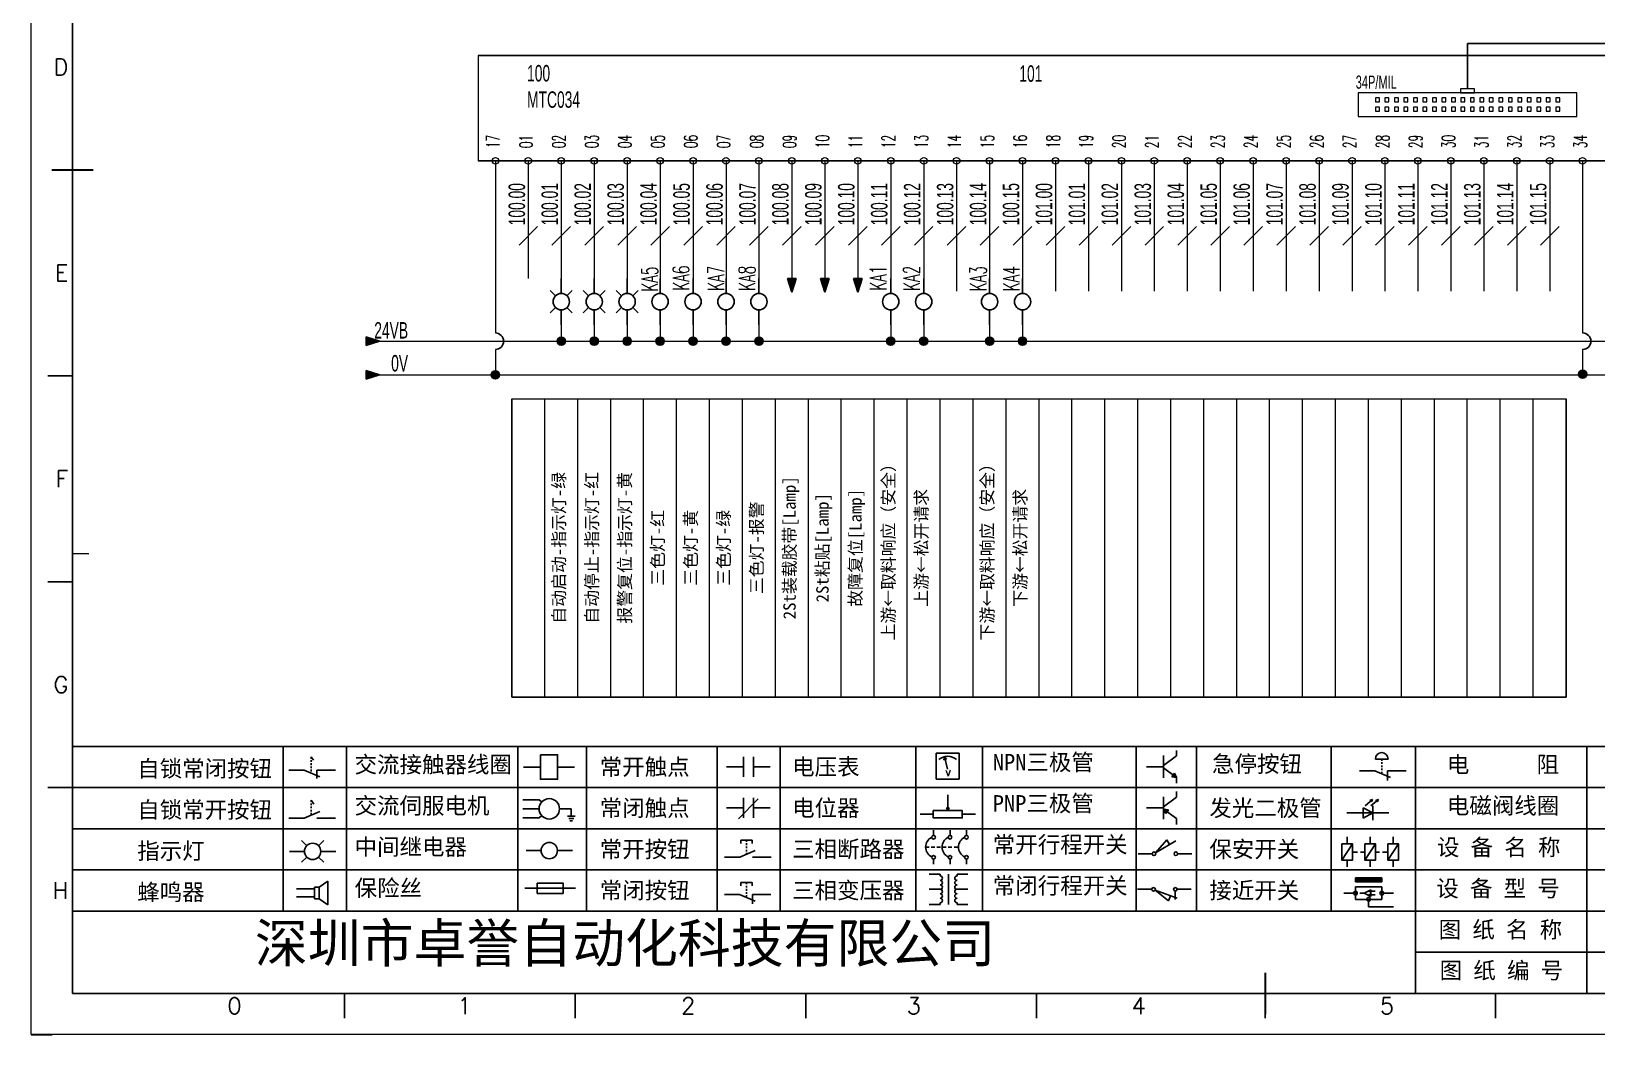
# Model space of a CAD drawing. Extents: x 49673 to 52330, y -5620 to -4375.
# Drawn here: x 49673.1 to 49863.1, y -5366.4 to -5244.6 of the extents above; entities that cross this region are included whole.
import ezdxf
from ezdxf.enums import TextEntityAlignment as Align

# ---------------------------------------------------------------- set-up
doc = ezdxf.new("R2010")
doc.units = 0
doc.header["$MEASUREMENT"] = 0
doc.layers.add('AE_BOR', color=1, linetype='Continuous')
doc.layers.add('细实线层', color=7, linetype='Continuous')
doc.layers.add('Dimension', color=3, linetype='Continuous', lineweight=13)
doc.styles.get("Standard").update_dxf_attribs({"font": 'txt.shx'})
doc.styles.add('WD', font='simplex.shx', dxfattribs={"bigfont": 'gbcbig.shx'})
doc.styles.add('样式 8', font='arial.ttf')
doc.styles.add('汉字', font='')
doc.styles.get('汉字').set_extended_font_data('新宋体')

# ---------------------------------------------------------------- blocks, each defined once
blk = doc.blocks.new('*U28')
at = {"linetype": 'ByBlock'}
for p, q in [((-1909.23, -780.45), (-1909.23, -780.67)), ((-1909.23, -780.45), (-1908.92, -780.84)), ((-1909.23, -780.84), (-1909.23, -781.05)), ((-1911.92, -782.07), (-1910.06, -782.07)), ((-1910.06, -782.07), (-1908.18, -782.88)), ((-1909.23, -781.23), (-1909.23, -781.44)), ((-1909.23, -781.61), (-1909.23, -781.83)), ((-1909.23, -782), (-1909.23, -782.21)), ((-1909.23, -782.38), (-1909.23, -782.43)), ((-1908.52, -783.07), (-1908.52, -782.07)), ((-1906.25, -782.07), (-1908.52, -782.07))]:
    blk.add_line(p, q, dxfattribs=at)
blk = doc.blocks.new('*U30')
at = {"linetype": 'ByBlock'}
for p, q in [((-1910.06, -792.89), (-1908.18, -792.08)), ((-1908.88, -791.17), (-1909.23, -790.71)), ((-1909.23, -790.71), (-1909.23, -790.92)), ((-1909.23, -791.09), (-1909.23, -791.31)), ((-1909.23, -791.48), (-1909.23, -791.69)), ((-1909.23, -791.86), (-1909.23, -792.08)), ((-1909.23, -792.25), (-1909.23, -792.47)), ((-1911.92, -792.89), (-1910.06, -792.89)), ((-1906.25, -792.89), (-1908.52, -792.89))]:
    blk.add_line(p, q, dxfattribs=at)
blk = doc.blocks.new('蜂鸣器')
at = {"linetype": 'ByBlock'}
for p, q in [((-1908.25, -796.26), (-1908.8, -796.26)), ((-1908.8, -797.68), (-1908.8, -796.26)), ((-1907.17, -795.53), (-1908.25, -796.26)), ((-1908.25, -797.68), (-1908.25, -796.26)), ((-1907.17, -795.53), (-1907.17, -798.41)), ((-1908.8, -796.48), (-1911.01, -796.48)), ((-1908.8, -797.46), (-1911.01, -797.46)), ((-1908.25, -797.68), (-1908.8, -797.68)), ((-1907.17, -798.41), (-1908.25, -797.68))]:
    blk.add_line(p, q, dxfattribs=at)
blk = doc.blocks.new('指示灯')
at = {"linetype": 'ByBlock'}
for p, q in [((-1854.25, -776.92), (-1856.06, -776.92)), ((-1854.62, -775.59), (-1853.97, -776.23)), ((-1851.9, -775.59), (-1852.54, -776.23)), ((-1852.26, -776.92), (-1850.45, -776.92)), ((-1854.62, -778.25), (-1853.97, -777.61)), ((-1851.9, -778.25), (-1852.54, -777.61))]:
    blk.add_line(p, q, dxfattribs=at)
blk.add_circle((-1853.26, -776.92), 0.992, dxfattribs=at)
blk = doc.blocks.new('交流接触器线圈')
at = {"linetype": 'ByBlock'}
for p, q in [((-1880.82, -781.77), (-1882.87, -781.77)), ((-1878.72, -781.77), (-1876.67, -781.77))]:
    blk.add_line(p, q, dxfattribs=at)
blk.add_lwpolyline([(-1880.82, -780.28), (-1878.72, -780.28), (-1878.72, -783.26), (-1880.82, -783.26)], close=True, dxfattribs=at)
blk = doc.blocks.new('交流伺服电机')
at = {"linetype": 'ByBlock'}
for p, q in [((-1880.97, -785.75), (-1882.94, -785.75)), ((-1880.97, -785.75), (-1880.65, -786.03)), ((-1880.97, -786.85), (-1882.94, -786.85)), ((-1880.97, -787.94), (-1882.94, -787.94)), ((-1880.97, -787.94), (-1880.65, -787.67)), ((-1878.49, -786.85), (-1877.07, -786.85)), ((-1877.54, -787.72), (-1876.59, -787.72)), ((-1877.38, -788.01), (-1876.75, -788.01)), ((-1877.23, -788.29), (-1876.9, -788.29)), ((-1877.07, -786.85), (-1877.07, -787.72))]:
    blk.add_line(p, q, dxfattribs=at)
blk.add_circle((-1879.73, -786.85), 1.24, dxfattribs=at)
blk = doc.blocks.new('中间继电器')
at = {"linetype": 'ByBlock'}
for p, q in [((-1880.72, -791.92), (-1882.54, -791.92)), ((-1878.74, -791.92), (-1876.92, -791.92))]:
    blk.add_line(p, q, dxfattribs=at)
blk.add_circle((-1879.73, -791.92), 0.992, dxfattribs=at)
blk = doc.blocks.new('保险丝')
at = {"linetype": 'ByBlock'}
blk.add_line((-1882.72, -796.49), (-1876.55, -796.49), dxfattribs=at)
blk.add_lwpolyline([(-1881.2, -795.86), (-1878.06, -795.86), (-1878.06, -797.12), (-1881.2, -797.12)], close=True, dxfattribs=at)
blk = doc.blocks.new('常开按钮')
at = {"linetype": 'ByBlock'}
for p, q in [((-1909.9, -785.68), (-1908.56, -785.68)), ((-1909.9, -785.68), (-1909.9, -786.07)), ((-1909.23, -785.68), (-1909.23, -785.89)), ((-1909.23, -786.06), (-1909.23, -786.28)), ((-1909.23, -786.45), (-1909.23, -786.67)), ((-1908.56, -785.68), (-1908.56, -786.07)), ((-1911.92, -787.73), (-1910.06, -787.73)), ((-1910.06, -787.73), (-1908.18, -786.93)), ((-1909.23, -786.84), (-1909.23, -787.05)), ((-1909.23, -787.22), (-1909.23, -787.38)), ((-1906.25, -787.73), (-1908.52, -787.73))]:
    blk.add_line(p, q, dxfattribs=at)
blk = doc.blocks.new('常开触点')
at = {"linetype": 'ByBlock'}
for p, q in [((-1853.82, -782.99), (-1853.82, -780.56)), ((-1852.6, -782.99), (-1852.6, -780.56)), ((-1853.82, -781.77), (-1855.88, -781.77)), ((-1852.6, -781.77), (-1850.55, -781.77))]:
    blk.add_line(p, q, dxfattribs=at)
blk = doc.blocks.new('常闭触点')
at = {"linetype": 'ByBlock'}
for p, q in [((-1853.82, -786.77), (-1855.88, -786.77)), ((-1852.01, -785.66), (-1854.43, -788.1)), ((-1853.82, -787.99), (-1853.82, -785.56)), ((-1852.6, -787.99), (-1852.6, -785.56)), ((-1852.6, -786.77), (-1850.55, -786.77))]:
    blk.add_line(p, q, dxfattribs=at)
blk = doc.blocks.new('常闭按钮')
at = {"linetype": 'ByBlock'}
for p, q in [((-1856.13, -792.28), (-1854.28, -792.28)), ((-1854.28, -792.28), (-1852.4, -793.09)), ((-1854.11, -790.83), (-1852.77, -790.83)), ((-1854.11, -790.83), (-1854.11, -791.22)), ((-1853.44, -790.83), (-1853.44, -791.04)), ((-1853.44, -791.21), (-1853.44, -791.43)), ((-1853.44, -791.6), (-1853.44, -791.82)), ((-1853.44, -791.99), (-1853.44, -792.2)), ((-1853.44, -792.37), (-1853.44, -792.53)), ((-1852.77, -790.83), (-1852.77, -791.22)), ((-1850.47, -792.28), (-1852.73, -792.28)), ((-1852.73, -792.28), (-1852.73, -793.43))]:
    blk.add_line(p, q, dxfattribs=at)
blk = doc.blocks.new('电压表')
at = {"linetype": 'ByBlock'}
for p, q in [((-1814.84, -780.75), (-1814.91, -781.13)), ((-1814.6, -781.05), (-1814.91, -781.13)), ((-1814.84, -780.75), (-1814.46, -782.26)), ((-1814.84, -780.75), (-1814.6, -781.05))]:
    blk.add_line(p, q, dxfattribs=at)
blk.add_lwpolyline([(-1815.84, -780.34), (-1813.07, -780.34), (-1813.07, -783.49), (-1815.84, -783.49)], close=True, dxfattribs=at)
blk.add_arc((-1814.46, -782.26), 1.56, 46.8313, 133.1687, dxfattribs=at)
at = {"linetype": 'ByBlock', "insert": (-1814.7, -782.39), "char_height": 0.75, "width": 0.6768, "attachment_point": 1}
blk.add_mtext('V', dxfattribs=at)
blk = doc.blocks.new('电位器')
at = {"linetype": 'ByBlock'}
for p, q in [((-1814.45, -787.3), (-1814.45, -785.39)), ((-1816.21, -787.75), (-1817.79, -787.75)), ((-1814.45, -787.3), (-1814.62, -786.96)), ((-1814.62, -786.96), (-1814.27, -786.96)), ((-1814.45, -787.3), (-1814.27, -786.96)), ((-1812.68, -787.75), (-1811.1, -787.75))]:
    blk.add_line(p, q, dxfattribs=at)
blk.add_lwpolyline([(-1816.21, -787.3), (-1812.68, -787.3), (-1812.68, -788.2), (-1816.21, -788.2)], close=True, dxfattribs=at)
blk = doc.blocks.new('三相断路器')
at = {"linetype": 'ByBlock'}
for p, q in [((-1816.17, -790.33), (-1816.17, -789.7)), ((-1814.17, -790.33), (-1814.17, -789.7)), ((-1812.18, -790.33), (-1812.18, -789.7)), ((-1817.14, -791.74), (-1816.72, -791.74)), ((-1816.45, -791.74), (-1816.03, -791.74)), ((-1815.76, -791.74), (-1815.34, -791.74)), ((-1815.07, -791.74), (-1814.65, -791.74)), ((-1814.38, -791.74), (-1813.96, -791.74)), ((-1813.69, -791.74), (-1813.27, -791.74)), ((-1816.17, -793.19), (-1816.17, -793.83)), ((-1814.17, -793.19), (-1814.17, -793.83)), ((-1812.18, -793.19), (-1812.18, -793.83))]:
    blk.add_line(p, q, dxfattribs=at)
for centre in [(-1816.17, -790.55), (-1814.17, -790.55), (-1812.18, -790.55), (-1816.17, -792.98), (-1814.17, -792.98), (-1812.18, -792.98)]:
    blk.add_circle(centre, 0.219, dxfattribs=at)
for centre in [(-1815.81, -791.74), (-1813.82, -791.74), (-1811.83, -791.74)]:
    blk.add_arc(centre, 1.32, 115.5791, 244.4209, dxfattribs=at)
blk = doc.blocks.new('三相变压器')
at = {"linetype": 'ByBlock'}
for p, q in [((-1816.69, -795.03), (-1815.37, -795.03)), ((-1815.37, -795.03), (-1815.37, -795.24)), ((-1814.34, -798.7), (-1814.34, -795.04)), ((-1812, -795.03), (-1813.32, -795.03)), ((-1813.32, -795.03), (-1813.32, -795.24)), ((-1816.69, -796.87), (-1815.37, -796.87)), ((-1812, -796.87), (-1813.32, -796.87)), ((-1816.69, -798.71), (-1815.37, -798.71)), ((-1815.37, -798.71), (-1815.37, -798.5)), ((-1813.32, -798.71), (-1813.32, -798.5)), ((-1812, -798.71), (-1813.32, -798.71))]:
    blk.add_line(p, q, dxfattribs=at)
for centre, start, end in [((-1815.37, -795.51), 270, 90), ((-1815.37, -796.06), 270, 90), ((-1813.32, -795.51), 90, 270), ((-1813.32, -796.06), 90, 270), ((-1815.37, -796.6), 270, 90), ((-1815.37, -797.14), 270, 90), ((-1815.37, -797.68), 270, 90), ((-1815.37, -798.23), 270, 90), ((-1813.32, -796.6), 90, 270), ((-1813.32, -797.14), 90, 270), ((-1813.32, -797.68), 90, 270), ((-1813.32, -798.23), 90, 270)]:
    blk.add_arc(centre, 0.271, start, end, dxfattribs=at)
blk = doc.blocks.new('NPN三极管')
at = {"linetype": 'ByBlock'}
for p, q in [((-1785.73, -780.61), (-1785.73, -783.32)), ((-1785.73, -781.82), (-1784.15, -780.66)), ((-1784.15, -780.66), (-1784.15, -779.98)), ((-1785.73, -781.97), (-1787.81, -781.97)), ((-1785.73, -782.11), (-1784.15, -783.27)), ((-1784.41, -782.73), (-1784.74, -783.18)), ((-1784.15, -783.27), (-1784.41, -782.73)), ((-1784.15, -783.27), (-1784.74, -783.18)), ((-1784.15, -783.27), (-1784.15, -783.96))]:
    blk.add_line(p, q, dxfattribs=at)
blk = doc.blocks.new('PNP三极管')
at = {"linetype": 'ByBlock'}
for p, q in [((-1783.32, -785.43), (-1783.32, -784.75)), ((-1784.9, -786.74), (-1786.98, -786.74)), ((-1784.9, -785.38), (-1784.9, -788.09)), ((-1784.9, -786.59), (-1783.32, -785.43)), ((-1784.9, -786.88), (-1783.32, -788.04)), ((-1784.9, -786.88), (-1784.31, -786.97)), ((-1784.9, -786.88), (-1784.64, -787.42)), ((-1784.31, -786.97), (-1784.64, -787.42)), ((-1783.32, -788.04), (-1783.32, -788.73))]:
    blk.add_line(p, q, dxfattribs=at)
blk = doc.blocks.new('常开行程开关')
at = {"linetype": 'ByBlock'}
for p, q in [((-1786.29, -792.3), (-1788.01, -792.3)), ((-1785.89, -792.17), (-1784.52, -790.62)), ((-1785.89, -792.17), (-1783.43, -790.72)), ((-1784.52, -790.62), (-1784.19, -791.17)), ((-1781.48, -792.3), (-1783.21, -792.3))]:
    blk.add_line(p, q, dxfattribs=at)
for centre in [(-1786.07, -792.3), (-1783.42, -792.3)]:
    blk.add_circle(centre, 0.219, dxfattribs=at)
blk = doc.blocks.new('常闭行程开关')
at = {"linetype": 'ByBlock'}
for p, q in [((-1786.34, -796.62), (-1788.07, -796.62)), ((-1785.93, -796.72), (-1783.25, -797.7)), ((-1785.93, -796.72), (-1784.3, -798)), ((-1784.3, -798), (-1784.08, -797.4)), ((-1783.48, -796.84), (-1783.48, -797.85)), ((-1781.54, -796.62), (-1783.26, -796.62))]:
    blk.add_line(p, q, dxfattribs=at)
for centre in [(-1786.12, -796.62), (-1783.48, -796.62)]:
    blk.add_circle(centre, 0.219, dxfattribs=at)
blk = doc.blocks.new('发光二极管')
at = {"linetype": 'ByBlock'}
for p, q in [((-1758.01, -786.77), (-1752.89, -786.77)), ((-1754.84, -786.77), (-1756.04, -786.16)), ((-1756.04, -786.16), (-1756.04, -787.39)), ((-1754.84, -786.77), (-1756.04, -787.39)), ((-1755.78, -785.92), (-1754.89, -785.14)), ((-1754.89, -785.14), (-1755.2, -785.22)), ((-1755.2, -785.22), (-1755.01, -785.43)), ((-1755.08, -785.92), (-1754.18, -785.14)), ((-1754.89, -785.14), (-1755.01, -785.43)), ((-1754.84, -787.63), (-1754.84, -785.92)), ((-1754.18, -785.14), (-1754.49, -785.22)), ((-1754.49, -785.22), (-1754.31, -785.43)), ((-1754.18, -785.14), (-1754.31, -785.43))]:
    blk.add_line(p, q, dxfattribs=at)
blk = doc.blocks.new('保安开关')
at = {"linetype": 'ByBlock'}
for p, q in [((-1757.96, -790.79), (-1757.96, -789.97)), ((-1755.17, -790.79), (-1755.17, -789.97)), ((-1752.39, -790.79), (-1752.39, -789.97)), ((-1757.33, -790.79), (-1758.6, -792.81)), ((-1757.33, -791.8), (-1756.72, -791.8)), ((-1756.35, -791.8), (-1755.89, -791.8)), ((-1754.54, -790.79), (-1755.81, -792.81)), ((-1754.52, -791.8), (-1754.06, -791.8)), ((-1753.69, -791.8), (-1753.08, -791.8)), ((-1751.75, -790.79), (-1753.02, -792.81)), ((-1757.96, -792.81), (-1757.96, -793.62)), ((-1755.17, -792.81), (-1755.17, -793.62)), ((-1752.39, -792.81), (-1752.39, -793.62))]:
    blk.add_line(p, q, dxfattribs=at)
for points in [[(-1758.6, -790.79), (-1757.33, -790.79), (-1757.33, -792.81), (-1758.6, -792.81)], [(-1755.81, -790.79), (-1754.54, -790.79), (-1754.54, -792.81), (-1755.81, -792.81)], [(-1753.02, -790.79), (-1751.75, -790.79), (-1751.75, -792.81), (-1753.02, -792.81)]]:
    blk.add_lwpolyline(points, close=True, dxfattribs=at)
blk = doc.blocks.new('接近开关')
at = {"linetype": 'ByBlock'}
h = blk.add_hatch(dxfattribs=at)
h.set_pattern_fill('ANSI31', color=256, scale=0.01, style=0)
h.set_pattern_definition([(45, (-89.131516, -30.795668), (-0.0224506403, 0.0224506403), [])])
h.paths.add_polyline_path([(-1516.96, -1123.35), (-1516.96, -1122.85), (-1513.76, -1122.85), (-1513.76, -1123.35)])
for p, q in [((-1516.96, -1123.35), (-1516.96, -1122.85)), ((-1516.96, -1122.85), (-1513.76, -1122.85)), ((-1513.76, -1122.85), (-1513.76, -1123.35)), ((-1517.18, -1124.71), (-1518.36, -1124.71)), ((-1516.96, -1123.35), (-1513.76, -1123.35)), ((-1516.96, -1123.95), (-1513.76, -1123.95)), ((-1516.96, -1123.95), (-1516.96, -1125.47)), ((-1515.91, -1124.71), (-1516.45, -1124.71)), ((-1515.11, -1124.31), (-1515.91, -1124.71)), ((-1515.11, -1125.11), (-1515.91, -1124.71)), ((-1515.33, -1124.53), (-1515.17, -1124.53)), ((-1515.33, -1124.88), (-1515.17, -1124.88)), ((-1515.25, -1124.45), (-1515.25, -1124.61)), ((-1515.11, -1124.31), (-1515.11, -1125.11)), ((-1515.11, -1124.48), (-1514.58, -1124.48)), ((-1515.11, -1124.94), (-1514.58, -1124.94)), ((-1513.76, -1123.95), (-1513.76, -1125.47)), ((-1513.54, -1124.71), (-1512.36, -1124.71)), ((-1516.96, -1125.47), (-1513.76, -1125.47)), ((-1515.36, -1125.69), (-1515.36, -1126.36)), ((-1515.36, -1126.36), (-1512.36, -1126.36))]:
    blk.add_line(p, q, dxfattribs=at)
for centre in [(-1516.96, -1124.71), (-1513.76, -1124.71), (-1515.36, -1125.47)]:
    blk.add_circle(centre, 0.225, dxfattribs=at)
blk = doc.blocks.new('急停按钮')
at = {"linetype": 'ByBlock'}
for p, q in [((-1.86, 0), (0, 0)), ((0, 0), (1.88, -0.81)), ((0.06, 1.45), (1.61, 1.45)), ((0.83, 1.45), (0.83, 1.24)), ((0.83, 1.07), (0.83, 0.85)), ((0.83, 0.68), (0.83, 0.47)), ((0.83, 0.29), (0.83, 0.08)), ((3.81, 0), (1.54, 0)), ((1.54, 0), (1.54, -1.15)), ((0.83, -0.09), (0.83, -0.24))]:
    blk.add_line(p, q, dxfattribs=at)
blk.add_arc((0.83, 1.45), 0.774, 0, 180)
blk = doc.blocks.new('电控横A4')
for p, q in [((5, -5), (5, -205)), ((10.03, -205), (289.53, -205)), ((130.8, -205), (190.75, -205))]:
    blk.add_line(p, q)
at = {"lineweight": 9, "ltscale": 0.1}
for p, q in [((5, -151.57), (7, -151.57)), ((101.34, -205), (130.8, -205)), ((129.44, -205), (129.44, -205)), ((129.44, -205), (129.44, -205)), ((129.44, -205), (129.44, -205)), ((129.44, -205), (129.44, -205))]:
    blk.add_line(p, q, dxfattribs=at)
at = {"linetype": 'ByBlock'}
for p, q in [((292, -175), (5, -175)), ((292, -180), (5, -180)), ((292, -185), (5, -185)), ((292, -190), (5, -190)), ((292, -195), (5, -195)), ((292, -200), (168.03, -200))]:
    blk.add_line(p, q, dxfattribs=at)
at = {"color": 0, "lineweight": -2}
for p, q in [((30.58, -175), (30.58, -195)), ((38.26, -175), (38.26, -195)), ((59.05, -175), (59.05, -195)), ((67.4, -175), (67.4, -195)), ((83.26, -175), (83.26, -195)), ((90.91, -175), (90.91, -195)), ((107.4, -175), (107.4, -195)), ((115.5, -175), (115.5, -195)), ((134.12, -175), (134.12, -195)), ((141.48, -175), (141.48, -195)), ((157.79, -175), (157.79, -195)), ((168.03, -175), (168.03, -204.92)), ((188.84, -175), (188.84, -185)), ((188.84, -185), (188.84, -204.92))]:
    blk.add_line(p, q, dxfattribs=at)
at = {"color": 0, "ltscale": 2}
blk.add_line((101.34, -205), (5, -205), dxfattribs=at)
at = {"layer": 'AE_BOR', "color": 1, "lineweight": 15}
for p, q in [((0, -210), (0, 0)), ((297, -210), (0, -210))]:
    blk.add_line(p, q, dxfattribs=at)
at = {"layer": 'AE_BOR', "color": 2, "lineweight": 30}
for p, q in [((2.5, -105), (7.5, -105)), ((149.78, -202.5), (149.78, -207.5)), ((149.78, -205), (149.78, -207.5))]:
    blk.add_line(p, q, dxfattribs=at)
at = {"layer": 'AE_BOR'}
for p, q in [((5, -130), (2, -130)), ((5, -155), (2, -155)), ((5, -180), (2, -180)), ((38.03, -205), (38.03, -208)), ((66.03, -205), (66.03, -208)), ((94.03, -205), (94.03, -208)), ((122.03, -205), (122.03, -208)), ((149.78, -205), (149.78, -208)), ((177.78, -205), (177.78, -208))]:
    blk.add_line(p, q, dxfattribs=at)
at = {"layer": 'AE_BOR', "lineweight": 30}
blk.add_line((0, -210), (2.53, -210), dxfattribs=at)
at = {"linetype": 'ByBlock'}
for name, p in [('*U28', (1943.19, 604.18)), ('交流接触器线圈', (1942.62, 604.27)), ('常开触点', (1940.27, 604.3)), ('电压表', (1925.71, 604.52)), ('NPN三极管', (1923.2, 604.5)), ('PNP三极管', (1922.37, 604.27)), ('*U30', (1943.19, 609.18)), ('交流伺服电机', (1942.62, 604.27)), ('常闭触点', (1940.27, 604.3)), ('电位器', (1925.71, 604.52)), ('发光二极管', (1917.72, 603.69)), ('三相断路器', (1925.71, 604.52)), ('保安开关', (1917.72, 603.98)), ('指示灯', (1887.41, 589.18)), ('中间继电器', (1942.62, 604.27)), ('常开按钮', (1996.06, 599.3)), ('常开行程开关', (1922.37, 604.27)), ('蜂鸣器', (1943.19, 604.18)), ('保险丝', (1942.62, 604.27)), ('常闭按钮', (1940.27, 599.3)), ('三相变压器', (1925.71, 604.52)), ('接近开关', (1677.72, 931.9)), ('常闭行程开关', (1922.37, 604.27))]:
    blk.add_blockref(name, p, dxfattribs=at)
blk.add_blockref('急停按钮', (163.12, -177.98))
at = {"char_height": 2, "attachment_point": 1, "style": '汉字'}
for s, insert in [('{\\fKaiTi_GB2312|b0|i0|c134|p49;自锁常闭按钮}', (12.86, -176.69)), ('{\\fKaiTi_GB2312|b0|i0|c134|p49;交流接触器线圈}', (39.25, -176.19)), ('{\\fKaiTi_GB2312|b0|i0|c134|p49;常开触点}', (69.01, -176.48)), ('{\\fKaiTi_GB2312|b0|i0|c134|p49;电压表}', (92.37, -176.47)), ('{\\fKaiTi_GB2312|b0|i0|c134|p49;NPN三极管}', (116.73, -175.91)), ('{\\fKaiTi_GB2312|b0|i0|c134|p49;急停按钮}', (143.35, -176.12)), ('{\\fKaiTi_GB2312|b0|i0|c134|p49;电      阻}', (171.86, -176.19)), ('{\\fKaiTi_GB2312|b0|i0|c134|p49;自锁常开按钮}', (12.86, -181.69)), ('{\\fKaiTi_GB2312|b0|i0|c134|p49;交流伺服电机}', (39.25, -181.19)), ('{\\fKaiTi_GB2312|b0|i0|c134|p49;常闭触点}', (69.01, -181.48)), ('{\\fKaiTi_GB2312|b0|i0|c134|p49;电位器}', (92.37, -181.47)), ('{\\fKaiTi_GB2312|b0|i0|c134|p49;PNP三极管}', (116.73, -180.91)), ('{\\fKaiTi_GB2312|b0|i0|c134|p49;发光二极管}', (143.02, -181.48)), ('{\\fKaiTi_GB2312|b0|i0|c134|p49;电磁阀线圈}', (171.86, -181.19)), ('{\\fKaiTi_GB2312|b0|i0|c134|p49;中间继电器}', (39.25, -186.19)), ('{\\fKaiTi_GB2312|b0|i0|c134|p49;常开按钮}', (69.01, -186.48)), ('{\\fKaiTi_GB2312|b0|i0|c134|p49;三相断路器}', (92.37, -186.47)), ('{\\fKaiTi_GB2312|b0|i0|c134|p49;常开行程开关}', (116.73, -185.91)), ('{\\fKaiTi_GB2312|b0|i0|c134|p49;保安开关}', (143.02, -186.48)), ('{\\fKaiTi_GB2312|b0|i0|c134|p0;设 备 名 称}', (170.65, -186.24)), ('{\\fKaiTi_GB2312|b0|i0|c134|p49;指示灯}', (12.86, -186.69)), ('{\\fKaiTi_GB2312|b0|i0|c134|p49;蜂鸣器}', (12.86, -191.69)), ('{\\fKaiTi_GB2312|b0|i0|c134|p49;保险丝}', (39.25, -191.19)), ('{\\fKaiTi_GB2312|b0|i0|c134|p49;常闭按钮}', (69.01, -191.48)), ('{\\fKaiTi_GB2312|b0|i0|c134|p49;三相变压器}', (92.37, -191.47)), ('{\\fKaiTi_GB2312|b0|i0|c134|p49;常闭行程开关}', (116.73, -190.91)), ('{\\fKaiTi_GB2312|b0|i0|c134|p49;接近开关}', (143.02, -191.48)), ('{\\fKaiTi_GB2312|b0|i0|c134|p0;设 备 型 号}', (170.58, -191.24)), ('{\\fKaiTi_GB2312|b0|i0|c134|p0;图 纸 名 称}', (170.86, -196.24)), ('{\\fKaiTi_GB2312|b0|i0|c134|p0;图 纸 编 号}', (170.98, -201.2))]:
    blk.add_mtext(s, dxfattribs=dict(at, insert=insert))
at = {"color": 0, "lineweight": -2, "insert": (27.14, -196.53), "char_height": 4.7064, "width": 96.1138, "attachment_point": 1}
blk.add_mtext('深圳市卓誉自动化科技有限公司', dxfattribs=at)
at = {"layer": 'AE_BOR', "style": 'WD'}
for s, p in [('D', (4.5, -92.5)), ('E', (4.5, -117.5)), ('F', (4.5, -142.5)), ('G', (4.5, -167.5)), ('H', (4.5, -192.5))]:
    blk.add_text(s, height=2, dxfattribs=at).set_placement(p, align=Align.MIDDLE_RIGHT)
for s, p in [('0', (24.67, -207.5)), ('1', (52.6, -207.5)), ('2', (79.75, -207.5)), ('3', (107.15, -207.5)), ('4', (134.45, -207.5)), ('5', (164.59, -207.5))]:
    blk.add_text(s, height=2, dxfattribs=at).set_placement(p, align=Align.CENTER)

msp = doc.modelspace()

# ---------------------------------------------------------------- hatches: boundary and pattern name
for points in [[(49765.43, -5276.27), (49764.9, -5274.62), (49765.96, -5274.62)], [(49769.43, -5276.27), (49768.9, -5274.62), (49769.96, -5274.62)], [(49773.43, -5276.27), (49772.9, -5274.62), (49773.96, -5274.62)], [(49715.36, -5282.23), (49713.7, -5282.77), (49713.7, -5281.7)], [(49715.36, -5286.31), (49713.7, -5286.84), (49713.7, -5285.78)]]:
    msp.add_hatch(color=256).paths.add_polyline_path(points)
at = {"lineweight": -2}
h = msp.add_hatch(color=0, dxfattribs=at)
edge = h.paths.add_edge_path()
edge.add_arc((49737.43, -5282.23), 0.5, 0, 360)
h = msp.add_hatch(color=0, dxfattribs=at)
edge = h.paths.add_edge_path()
edge.add_arc((49741.43, -5282.23), 0.5, 0, 360)
h = msp.add_hatch(color=0, dxfattribs=at)
edge = h.paths.add_edge_path()
edge.add_arc((49745.43, -5282.23), 0.5, 0, 360)
h = msp.add_hatch(color=0, dxfattribs=at)
edge = h.paths.add_edge_path()
edge.add_arc((49749.43, -5282.23), 0.5, 0, 360)
h = msp.add_hatch(color=0, dxfattribs=at)
edge = h.paths.add_edge_path()
edge.add_arc((49753.43, -5282.23), 0.5, 0, 360)
h = msp.add_hatch(color=0, dxfattribs=at)
edge = h.paths.add_edge_path()
edge.add_arc((49757.43, -5282.23), 0.5, 0, 360)
h = msp.add_hatch(color=0, dxfattribs=at)
edge = h.paths.add_edge_path()
edge.add_arc((49761.43, -5282.23), 0.5, 0, 360)
h = msp.add_hatch(color=0, dxfattribs=at)
edge = h.paths.add_edge_path()
edge.add_arc((49777.43, -5282.23), 0.5, 0, 360)
h = msp.add_hatch(color=0, dxfattribs=at)
edge = h.paths.add_edge_path()
edge.add_arc((49781.43, -5282.23), 0.5, 0, 360)
h = msp.add_hatch(color=0, dxfattribs=at)
edge = h.paths.add_edge_path()
edge.add_arc((49789.43, -5282.23), 0.5, 0, 360)
h = msp.add_hatch(color=0, dxfattribs=at)
edge = h.paths.add_edge_path()
edge.add_arc((49793.43, -5282.23), 0.5, 0, 360)
h = msp.add_hatch(color=0, dxfattribs=at)
edge = h.paths.add_edge_path()
edge.add_arc((49729.43, -5286.31), 0.5, 0, 360)
h = msp.add_hatch(color=0, dxfattribs=at)
edge = h.paths.add_edge_path()
edge.add_arc((49861.43, -5286.23), 0.5, 0, 360)

# ---------------------------------------------------------------- linework, layer by layer
for p, q in [((49847.46, -5251.58), (49847.46, -5246.07)), ((49847.46, -5246.07), (49877.55, -5246.07)), ((49765.43, -5276.27), (49764.9, -5274.62)), ((49765.43, -5276.27), (49765.96, -5274.62)), ((49769.43, -5276.27), (49768.9, -5274.62)), ((49769.43, -5276.27), (49769.96, -5274.62)), ((49773.43, -5276.27), (49772.9, -5274.62)), ((49773.43, -5276.27), (49773.96, -5274.62)), ((49715.36, -5282.23), (49713.7, -5281.7)), ((49715.36, -5282.23), (49713.7, -5282.77)), ((49715.36, -5286.31), (49713.7, -5285.78)), ((49715.36, -5286.31), (49713.7, -5286.84))]:
    msp.add_line(p, q)
at = {"lineweight": 0}
for p, q in [((49729.43, -5260.34), (49729.43, -5276.15)), ((49729.43, -5260.34), (49729.43, -5281.23)), ((49733.43, -5260.34), (49733.43, -5274.62)), ((49737.43, -5260.34), (49737.43, -5274.62)), ((49741.43, -5260.34), (49741.43, -5274.62)), ((49745.43, -5260.34), (49745.43, -5274.62)), ((49749.43, -5260.34), (49749.43, -5274.62)), ((49753.43, -5260.34), (49753.43, -5274.62)), ((49757.43, -5260.34), (49757.43, -5274.62)), ((49761.43, -5260.34), (49761.43, -5274.62)), ((49765.43, -5260.34), (49765.43, -5274.62)), ((49769.43, -5260.34), (49769.43, -5274.62)), ((49773.43, -5260.34), (49773.43, -5274.62)), ((49777.43, -5260.34), (49777.43, -5276.15)), ((49781.43, -5260.34), (49781.43, -5276.15)), ((49785.43, -5260.34), (49785.43, -5276.15)), ((49789.43, -5260.34), (49789.43, -5276.15)), ((49793.43, -5260.34), (49793.43, -5276.15)), ((49797.43, -5260.34), (49797.43, -5276.15)), ((49801.43, -5260.34), (49801.43, -5276.15)), ((49805.43, -5260.34), (49805.43, -5276.15)), ((49809.43, -5260.34), (49809.43, -5276.15)), ((49813.43, -5260.34), (49813.43, -5276.15)), ((49817.43, -5260.34), (49817.43, -5276.15)), ((49821.43, -5260.34), (49821.43, -5276.15)), ((49825.43, -5260.34), (49825.43, -5276.15)), ((49829.43, -5260.34), (49829.43, -5276.15)), ((49833.43, -5260.34), (49833.43, -5276.15)), ((49837.43, -5260.34), (49837.43, -5276.15)), ((49841.43, -5260.34), (49841.43, -5276.15)), ((49845.43, -5260.34), (49845.43, -5276.15)), ((49849.43, -5260.34), (49849.43, -5276.15)), ((49853.43, -5260.34), (49853.43, -5276.15)), ((49857.43, -5260.34), (49857.43, -5276.15)), ((49861.43, -5260.27), (49861.43, -5276.08)), ((49861.43, -5260.27), (49861.43, -5281.23)), ((49765.96, -5274.62), (49764.9, -5274.62)), ((49769.96, -5274.62), (49768.9, -5274.62)), ((49773.96, -5274.62), (49772.9, -5274.62)), ((49713.7, -5281.7), (49713.7, -5282.77)), ((49715.36, -5282.23), (49872.83, -5282.23)), ((49713.7, -5285.78), (49713.7, -5286.84)), ((49715.36, -5286.31), (49733.43, -5286.31))]:
    msp.add_line(p, q, dxfattribs=at)
msp.add_lwpolyline([(49727.34, -5260.34), (49864.74, -5260.34), (49864.74, -5247.54), (49727.34, -5247.54)])
for points in [[(49834.19, -5254.94), (49860.74, -5254.94), (49860.74, -5252.06), (49834.19, -5252.06)], [(49836.28, -5252.68), (49836.28, -5253.16), (49836.76, -5253.16), (49836.76, -5252.68)], [(49837.43, -5252.68), (49837.43, -5253.16), (49837.91, -5253.16), (49837.91, -5252.68)], [(49838.58, -5252.68), (49838.58, -5253.16), (49839.06, -5253.16), (49839.06, -5252.68)], [(49839.74, -5252.68), (49839.74, -5253.16), (49840.22, -5253.16), (49840.22, -5252.68)], [(49840.89, -5252.68), (49840.89, -5253.16), (49841.37, -5253.16), (49841.37, -5252.68)], [(49842.04, -5252.68), (49842.04, -5253.16), (49842.52, -5253.16), (49842.52, -5252.68)], [(49843.19, -5252.68), (49843.19, -5253.16), (49843.67, -5253.16), (49843.67, -5252.68)], [(49844.34, -5252.68), (49844.34, -5253.16), (49844.82, -5253.16), (49844.82, -5252.68)], [(49845.5, -5252.68), (49845.5, -5253.16), (49845.98, -5253.16), (49845.98, -5252.68)], [(49846.62, -5251.58), (49846.62, -5252.06), (49848.3, -5252.06), (49848.3, -5251.58)], [(49846.65, -5252.68), (49846.65, -5253.16), (49847.13, -5253.16), (49847.13, -5252.68)], [(49847.8, -5252.68), (49847.8, -5253.16), (49848.28, -5253.16), (49848.28, -5252.68)], [(49848.95, -5252.68), (49848.95, -5253.16), (49849.43, -5253.16), (49849.43, -5252.68)], [(49850.1, -5252.68), (49850.1, -5253.16), (49850.58, -5253.16), (49850.58, -5252.68)], [(49851.26, -5252.68), (49851.26, -5253.16), (49851.74, -5253.16), (49851.74, -5252.68)], [(49852.41, -5252.68), (49852.41, -5253.16), (49852.89, -5253.16), (49852.89, -5252.68)], [(49853.56, -5252.68), (49853.56, -5253.16), (49854.04, -5253.16), (49854.04, -5252.68)], [(49854.71, -5252.68), (49854.71, -5253.16), (49855.19, -5253.16), (49855.19, -5252.68)], [(49855.86, -5252.68), (49855.86, -5253.16), (49856.34, -5253.16), (49856.34, -5252.68)], [(49857.02, -5252.68), (49857.02, -5253.16), (49857.5, -5253.16), (49857.5, -5252.68)], [(49858.17, -5252.68), (49858.17, -5253.16), (49858.65, -5253.16), (49858.65, -5252.68)], [(49836.28, -5253.83), (49836.28, -5254.31), (49836.76, -5254.31), (49836.76, -5253.83)], [(49837.43, -5253.83), (49837.43, -5254.31), (49837.91, -5254.31), (49837.91, -5253.83)], [(49838.58, -5253.83), (49838.58, -5254.31), (49839.06, -5254.31), (49839.06, -5253.83)], [(49839.74, -5253.83), (49839.74, -5254.31), (49840.22, -5254.31), (49840.22, -5253.83)], [(49840.89, -5253.83), (49840.89, -5254.31), (49841.37, -5254.31), (49841.37, -5253.83)], [(49842.04, -5253.83), (49842.04, -5254.31), (49842.52, -5254.31), (49842.52, -5253.83)], [(49843.19, -5253.83), (49843.19, -5254.31), (49843.67, -5254.31), (49843.67, -5253.83)], [(49844.34, -5253.83), (49844.34, -5254.31), (49844.82, -5254.31), (49844.82, -5253.83)], [(49845.5, -5253.83), (49845.5, -5254.31), (49845.98, -5254.31), (49845.98, -5253.83)], [(49846.65, -5253.83), (49846.65, -5254.31), (49847.13, -5254.31), (49847.13, -5253.83)], [(49847.8, -5253.83), (49847.8, -5254.31), (49848.28, -5254.31), (49848.28, -5253.83)], [(49848.95, -5253.83), (49848.95, -5254.31), (49849.43, -5254.31), (49849.43, -5253.83)], [(49850.1, -5253.83), (49850.1, -5254.31), (49850.58, -5254.31), (49850.58, -5253.83)], [(49851.26, -5253.83), (49851.26, -5254.31), (49851.74, -5254.31), (49851.74, -5253.83)], [(49852.41, -5253.83), (49852.41, -5254.31), (49852.89, -5254.31), (49852.89, -5253.83)], [(49853.56, -5253.83), (49853.56, -5254.31), (49854.04, -5254.31), (49854.04, -5253.83)], [(49854.71, -5253.83), (49854.71, -5254.31), (49855.19, -5254.31), (49855.19, -5253.83)], [(49855.86, -5253.83), (49855.86, -5254.31), (49856.34, -5254.31), (49856.34, -5253.83)], [(49857.02, -5253.83), (49857.02, -5254.31), (49857.5, -5254.31), (49857.5, -5253.83)], [(49858.17, -5253.83), (49858.17, -5254.31), (49858.65, -5254.31), (49858.65, -5253.83)]]:
    msp.add_lwpolyline(points, close=True, dxfattribs=at)
for centre in [(49729.43, -5260.34), (49733.43, -5260.34), (49737.43, -5260.34), (49741.43, -5260.34), (49745.43, -5260.34), (49749.43, -5260.34), (49753.43, -5260.34), (49757.43, -5260.34), (49761.43, -5260.34), (49765.43, -5260.34), (49769.43, -5260.34), (49773.43, -5260.34), (49777.43, -5260.34), (49781.43, -5260.34), (49785.43, -5260.34), (49789.43, -5260.34), (49793.43, -5260.34), (49797.43, -5260.34), (49801.43, -5260.34), (49805.43, -5260.34), (49809.43, -5260.34), (49813.43, -5260.34), (49817.43, -5260.34), (49821.43, -5260.34), (49825.43, -5260.34), (49829.43, -5260.34), (49833.43, -5260.34), (49837.43, -5260.34), (49841.43, -5260.34), (49845.43, -5260.34), (49849.43, -5260.34), (49853.43, -5260.34), (49857.43, -5260.34), (49861.43, -5260.34)]:
    msp.add_circle(centre, 0.4, dxfattribs=at)
at = {"color": 0, "lineweight": -2}
for centre in [(49737.43, -5282.23), (49741.43, -5282.23), (49745.43, -5282.23), (49749.43, -5282.23), (49753.43, -5282.23), (49757.43, -5282.23), (49761.43, -5282.23), (49777.43, -5282.23), (49781.43, -5282.23), (49789.43, -5282.23), (49793.43, -5282.23), (49729.43, -5286.31), (49861.43, -5286.23)]:
    msp.add_circle(centre, 0.5, dxfattribs=at)
for centre in [(49729.43, -5282.23), (49861.43, -5282.23)]:
    msp.add_arc(centre, 1, 270, 90, dxfattribs=at)
at = {"layer": 'Defpoints', "color": 8, "lineweight": 0}
for p, q in [((49731.43, -5289.21), (49735.43, -5289.21)), ((49735.43, -5325.44), (49735.43, -5289.21)), ((49735.43, -5289.21), (49739.43, -5289.21)), ((49739.43, -5325.44), (49739.43, -5289.21)), ((49739.43, -5289.21), (49743.43, -5289.21)), ((49743.43, -5325.44), (49743.43, -5289.21)), ((49743.43, -5289.21), (49747.43, -5289.21)), ((49747.43, -5325.44), (49747.43, -5289.21)), ((49747.43, -5289.21), (49751.43, -5289.21)), ((49751.43, -5325.44), (49751.43, -5289.21)), ((49751.43, -5289.21), (49755.43, -5289.21)), ((49755.43, -5325.44), (49755.43, -5289.21)), ((49755.43, -5289.21), (49759.43, -5289.21)), ((49759.43, -5325.44), (49759.43, -5289.21)), ((49759.43, -5289.21), (49763.43, -5289.21)), ((49763.43, -5325.44), (49763.43, -5289.21)), ((49763.43, -5289.21), (49767.43, -5289.21)), ((49767.43, -5325.44), (49767.43, -5289.21)), ((49767.43, -5289.21), (49771.43, -5289.21)), ((49771.43, -5325.44), (49771.43, -5289.21)), ((49771.43, -5289.21), (49775.43, -5289.21)), ((49775.43, -5325.44), (49775.43, -5289.21)), ((49775.43, -5289.21), (49779.43, -5289.21)), ((49779.43, -5325.44), (49779.43, -5289.21)), ((49779.43, -5289.21), (49783.43, -5289.21)), ((49783.43, -5325.44), (49783.43, -5289.21)), ((49783.43, -5289.21), (49787.43, -5289.21)), ((49787.43, -5325.44), (49787.43, -5289.21)), ((49787.43, -5289.21), (49791.43, -5289.21)), ((49791.43, -5325.44), (49791.43, -5289.21)), ((49791.43, -5289.21), (49795.43, -5289.21)), ((49795.43, -5325.44), (49795.43, -5289.21)), ((49795.43, -5289.21), (49799.43, -5289.21)), ((49799.43, -5325.44), (49799.43, -5289.21)), ((49799.43, -5289.21), (49803.43, -5289.21)), ((49803.43, -5325.44), (49803.43, -5289.21)), ((49803.43, -5289.21), (49807.43, -5289.21)), ((49807.43, -5325.44), (49807.43, -5289.21)), ((49807.43, -5289.21), (49811.43, -5289.21)), ((49811.43, -5325.44), (49811.43, -5289.21)), ((49811.43, -5289.21), (49815.43, -5289.21)), ((49815.43, -5325.44), (49815.43, -5289.21)), ((49815.43, -5289.21), (49819.43, -5289.21)), ((49819.43, -5325.44), (49819.43, -5289.21)), ((49819.43, -5289.21), (49823.43, -5289.21)), ((49823.43, -5325.44), (49823.43, -5289.21)), ((49823.43, -5289.21), (49827.43, -5289.21)), ((49827.43, -5325.44), (49827.43, -5289.21)), ((49827.43, -5289.21), (49831.43, -5289.21)), ((49831.43, -5325.44), (49831.43, -5289.21)), ((49831.43, -5289.21), (49835.43, -5289.21)), ((49835.43, -5325.44), (49835.43, -5289.21)), ((49835.43, -5289.21), (49839.43, -5289.21)), ((49839.43, -5325.44), (49839.43, -5289.21)), ((49839.43, -5289.21), (49843.43, -5289.21)), ((49843.43, -5325.44), (49843.43, -5289.21)), ((49843.43, -5289.21), (49847.43, -5289.21)), ((49847.43, -5325.44), (49847.43, -5289.21)), ((49847.43, -5289.21), (49851.43, -5289.21)), ((49851.43, -5325.44), (49851.43, -5289.21)), ((49851.43, -5289.21), (49855.43, -5289.21)), ((49855.43, -5325.44), (49855.43, -5289.21)), ((49855.43, -5289.21), (49859.43, -5289.21))]:
    msp.add_line(p, q, dxfattribs=at)
at = {"layer": 'Dimension', "lineweight": 0}
for p, q in [((49734.56, -5268.3), (49732.3, -5270.56)), ((49738.56, -5268.3), (49736.3, -5270.56)), ((49742.56, -5268.3), (49740.3, -5270.56)), ((49746.56, -5268.3), (49744.3, -5270.56)), ((49750.56, -5268.3), (49748.3, -5270.56)), ((49754.56, -5268.3), (49752.3, -5270.56)), ((49758.56, -5268.3), (49756.3, -5270.56)), ((49762.56, -5268.3), (49760.3, -5270.56)), ((49766.56, -5268.3), (49764.3, -5270.56)), ((49770.56, -5268.3), (49768.3, -5270.56)), ((49774.56, -5268.3), (49772.3, -5270.56)), ((49778.56, -5268.3), (49776.3, -5270.56)), ((49782.56, -5268.3), (49780.3, -5270.56)), ((49786.56, -5268.3), (49784.3, -5270.56)), ((49790.56, -5268.3), (49788.3, -5270.56)), ((49794.56, -5268.3), (49792.3, -5270.56)), ((49798.56, -5268.3), (49796.3, -5270.56)), ((49802.56, -5268.3), (49800.3, -5270.56)), ((49806.56, -5268.3), (49804.3, -5270.56)), ((49810.56, -5268.3), (49808.3, -5270.56)), ((49814.56, -5268.3), (49812.3, -5270.56)), ((49818.56, -5268.3), (49816.3, -5270.56)), ((49822.56, -5268.3), (49820.3, -5270.56)), ((49826.56, -5268.3), (49824.3, -5270.56)), ((49830.56, -5268.3), (49828.3, -5270.56)), ((49834.56, -5268.3), (49832.3, -5270.56)), ((49838.56, -5268.3), (49836.3, -5270.56)), ((49842.56, -5268.3), (49840.3, -5270.56)), ((49846.56, -5268.3), (49844.3, -5270.56)), ((49850.56, -5268.3), (49848.3, -5270.56)), ((49854.56, -5268.3), (49852.3, -5270.56)), ((49858.56, -5268.3), (49856.3, -5270.56))]:
    msp.add_line(p, q, dxfattribs=at)
at = {"layer": 'Dimension', "color": 0, "lineweight": 0}
for p, q in [((49749.43, -5278.94), (49749.43, -5282.23)), ((49753.43, -5278.94), (49753.43, -5282.23)), ((49757.43, -5278.94), (49757.43, -5282.23)), ((49761.43, -5278.94), (49761.43, -5282.23)), ((49737.43, -5280.23), (49737.43, -5282.23)), ((49741.43, -5280.23), (49741.43, -5282.23)), ((49745.43, -5280.23), (49745.43, -5282.23)), ((49729.43, -5283.23), (49729.43, -5286.31)), ((49861.43, -5283.23), (49861.43, -5286.23))]:
    msp.add_line(p, q, dxfattribs=at)
at = {"layer": 'Dimension', "lineweight": -2}
for p, q in [((49731.43, -5325.44), (49731.43, -5289.21)), ((49859.43, -5325.44), (49859.43, -5289.21)), ((49731.43, -5325.44), (49735.43, -5325.44)), ((49735.43, -5325.44), (49739.43, -5325.44)), ((49739.43, -5325.44), (49743.43, -5325.44)), ((49743.43, -5325.44), (49747.43, -5325.44)), ((49747.43, -5325.44), (49751.43, -5325.44)), ((49751.43, -5325.44), (49755.43, -5325.44)), ((49755.43, -5325.44), (49759.43, -5325.44)), ((49759.43, -5325.44), (49763.43, -5325.44)), ((49763.43, -5325.44), (49767.43, -5325.44)), ((49767.43, -5325.44), (49771.43, -5325.44)), ((49771.43, -5325.44), (49775.43, -5325.44)), ((49775.43, -5325.44), (49779.43, -5325.44)), ((49779.43, -5325.44), (49783.43, -5325.44)), ((49783.43, -5325.44), (49787.43, -5325.44)), ((49787.43, -5325.44), (49791.43, -5325.44)), ((49791.43, -5325.44), (49795.43, -5325.44)), ((49795.43, -5325.44), (49799.43, -5325.44)), ((49799.43, -5325.44), (49803.43, -5325.44)), ((49803.43, -5325.44), (49807.43, -5325.44)), ((49807.43, -5325.44), (49811.43, -5325.44)), ((49811.43, -5325.44), (49815.43, -5325.44)), ((49815.43, -5325.44), (49819.43, -5325.44)), ((49819.43, -5325.44), (49823.43, -5325.44)), ((49823.43, -5325.44), (49827.43, -5325.44)), ((49827.43, -5325.44), (49831.43, -5325.44)), ((49831.43, -5325.44), (49835.43, -5325.44)), ((49835.43, -5325.44), (49839.43, -5325.44)), ((49839.43, -5325.44), (49843.43, -5325.44)), ((49843.43, -5325.44), (49847.43, -5325.44)), ((49847.43, -5325.44), (49851.43, -5325.44)), ((49851.43, -5325.44), (49855.43, -5325.44)), ((49855.43, -5325.44), (49859.43, -5325.44))]:
    msp.add_line(p, q, dxfattribs=at)
at = {"layer": '细实线层', "lineweight": 0}
for p, q in [((49727.34, -5247.54), (49727.34, -5260.34)), ((49777.43, -5279.19), (49777.43, -5282.23)), ((49781.43, -5279.24), (49781.43, -5282.35)), ((49789.43, -5279.19), (49789.43, -5282.31)), ((49793.43, -5279.24), (49793.43, -5282.35)), ((49733.43, -5286.31), (49872.83, -5286.31))]:
    msp.add_line(p, q, dxfattribs=at)

# ---------------------------------------------------------------- block references
msp.add_blockref('电控横A4', (49673.09, -5156.44))
at = {"linetype": 'ByBlock', "rotation": 90}
for name, p in [('指示灯', (48960.51, -3424.17)), ('指示灯', (48964.51, -3424.17)), ('指示灯', (48968.51, -3424.17)), ('中间继电器', (48957.51, -3397.7)), ('中间继电器', (48961.51, -3397.7)), ('中间继电器', (48965.51, -3397.7)), ('中间继电器', (48969.51, -3397.7)), ('中间继电器', (48985.51, -3397.7)), ('中间继电器', (48989.51, -3397.7)), ('中间继电器', (48997.51, -3397.7)), ('中间继电器', (49001.51, -3397.7))]:
    msp.add_blockref(name, p, dxfattribs=at)

# ---------------------------------------------------------------- texts
at = {"lineweight": 0, "style": 'WD', "width": 0.6}
for s, p in [('17', (49729.95, -5257.15)), ('01', (49733.95, -5257.15)), ('02', (49737.95, -5257.15)), ('03', (49741.95, -5257.15)), ('04', (49745.95, -5257.15)), ('05', (49749.95, -5257.15)), ('06', (49753.95, -5257.15)), ('07', (49757.95, -5257.15)), ('08', (49761.95, -5257.15)), ('09', (49765.95, -5257.15)), ('10', (49769.95, -5257.15)), ('11', (49773.95, -5257.15)), ('12', (49777.95, -5257.15)), ('13', (49781.95, -5257.15)), ('14', (49785.95, -5257.15)), ('15', (49789.95, -5257.15)), ('16', (49793.95, -5257.15)), ('18', (49797.95, -5257.15)), ('19', (49801.95, -5257.15)), ('20', (49805.95, -5257.15)), ('21', (49809.95, -5257.15)), ('22', (49813.95, -5257.15)), ('23', (49817.95, -5257.15)), ('24', (49821.95, -5257.15)), ('25', (49825.95, -5257.15)), ('26', (49829.95, -5257.15)), ('27', (49833.95, -5257.15)), ('28', (49837.95, -5257.15)), ('29', (49841.95, -5257.15)), ('30', (49845.95, -5257.15)), ('31', (49849.95, -5257.15)), ('32', (49853.95, -5257.15)), ('33', (49857.95, -5257.15)), ('34', (49861.95, -5257.15))]:
    msp.add_text(s, height=1.6, rotation=90, dxfattribs=at).set_placement(p, align=Align.RIGHT)
for s, p in [('KA5', (49749.17, -5276.21)), ('KA6', (49752.97, -5276.08)), ('KA7', (49757.21, -5276.1)), ('KA8', (49760.98, -5276.11)), ('KA1', (49776.91, -5276.07)), ('KA2', (49780.96, -5276.1)), ('KA3', (49789.05, -5276.15)), ('KA4', (49793.06, -5276.14))]:
    msp.add_text(s, height=2, rotation=90, dxfattribs=at).set_placement(p)
at = {"layer": 'Dimension', "color": 3, "lineweight": 0, "style": '样式 8', "width": 0.6}
for s, height, p in [('100', 2, (49733.28, -5250.69)), ('34P/MIL', 1.6, (49833.88, -5251.57)), ('MTC034', 2, (49733.28, -5253.89))]:
    msp.add_text(s, height=height, dxfattribs=at).set_placement(p)
msp.add_text('101', height=2, dxfattribs=at).set_placement((49795.84, -5250.73), align=Align.RIGHT)
for s, p in [('100.00', (49733.03, -5263.03)), ('100.01', (49737.03, -5263.03)), ('100.02', (49741.03, -5263.03)), ('100.03', (49745.03, -5263.03)), ('100.04', (49749.03, -5263.03)), ('100.05', (49753.03, -5263.03)), ('100.06', (49757.03, -5263.03)), ('100.07', (49761.03, -5263.03)), ('100.08', (49765.03, -5263.03)), ('100.09', (49769.03, -5263.03)), ('100.10', (49773.03, -5263.03)), ('100.11', (49777.03, -5263.03)), ('100.12', (49781.03, -5263.03)), ('100.13', (49785.03, -5263.03)), ('100.14', (49789.03, -5263.03)), ('100.15', (49793.03, -5263.03)), ('101.00', (49797.03, -5263.03)), ('101.01', (49801.03, -5263.03)), ('101.02', (49805.03, -5263.03)), ('101.03', (49809.03, -5263.03)), ('101.04', (49813.03, -5263.03)), ('101.05', (49817.03, -5263.03)), ('101.06', (49821.03, -5263.03)), ('101.07', (49825.03, -5263.03)), ('101.08', (49829.03, -5263.03)), ('101.09', (49833.03, -5263.03)), ('101.10', (49837.03, -5263.03)), ('101.11', (49841.03, -5263.03)), ('101.12', (49845.03, -5263.03)), ('101.13', (49849.03, -5263.03)), ('101.14', (49853.03, -5263.03)), ('101.15', (49857.03, -5263.03))]:
    msp.add_text(s, height=2, rotation=90, dxfattribs=at).set_placement(p, align=Align.RIGHT)
at = {"layer": 'Dimension', "lineweight": 0, "style": '样式 8', "width": 0.6}
for s, p in [('24VB', (49718.83, -5281.91)), ('0V', (49718.83, -5285.91))]:
    msp.add_text(s, height=2, dxfattribs=at).set_placement(p, align=Align.RIGHT)
at = {"layer": 'Dimension', "color": 0, "lineweight": 0, "char_height": 1.5, "width": 34.3094, "attachment_point": 2, "rotation": 90}
for s, insert in [('{\\f宋体|b0|i0|c134|p0;自动启动-指示灯-绿}', (49736.39, -5307.32)), ('{\\f宋体|b0|i0|c134|p0;自动停止-指示灯-红}', (49740.39, -5307.32)), ('{\\f宋体|b0|i0|c134|p0;报警复位-指示灯-黄}', (49744.39, -5307.32)), ('{\\f宋体|b0|i0|c134|p0;上游←取料响应（安全）}', (49776.39, -5307.32)), ('{\\f宋体|b0|i0|c134|p0;下游←取料响应（安全）}', (49788.39, -5307.32)), ('{\\f宋体|b0|i0|c134|p0;2St装载胶带[Lamp]}', (49764.39, -5307.32)), ('{\\f宋体|b0|i0|c134|p0;上游←松开请求}', (49780.39, -5307.32)), ('{\\f宋体|b0|i0|c134|p0;下游←松开请求}', (49792.39, -5307.32)), ('{\\f宋体|b0|i0|c134|p0;三色灯-报警}', (49760.39, -5307.32)), ('{\\f宋体|b0|i0|c134|p0;2St粘贴[Lamp]}', (49768.39, -5307.32)), ('{\\f宋体|b0|i0|c134|p0;故障复位[Lamp]}', (49772.39, -5307.32)), ('{\\f宋体|b0|i0|c134|p0;三色灯-红}', (49748.39, -5307.32)), ('{\\f宋体|b0|i0|c134|p0;三色灯-黄}', (49752.39, -5307.32)), ('{\\f宋体|b0|i0|c134|p0;三色灯-绿}', (49756.39, -5307.32))]:
    msp.add_mtext(s, dxfattribs=dict(at, insert=insert))

doc.saveas('drawing.dxf')
